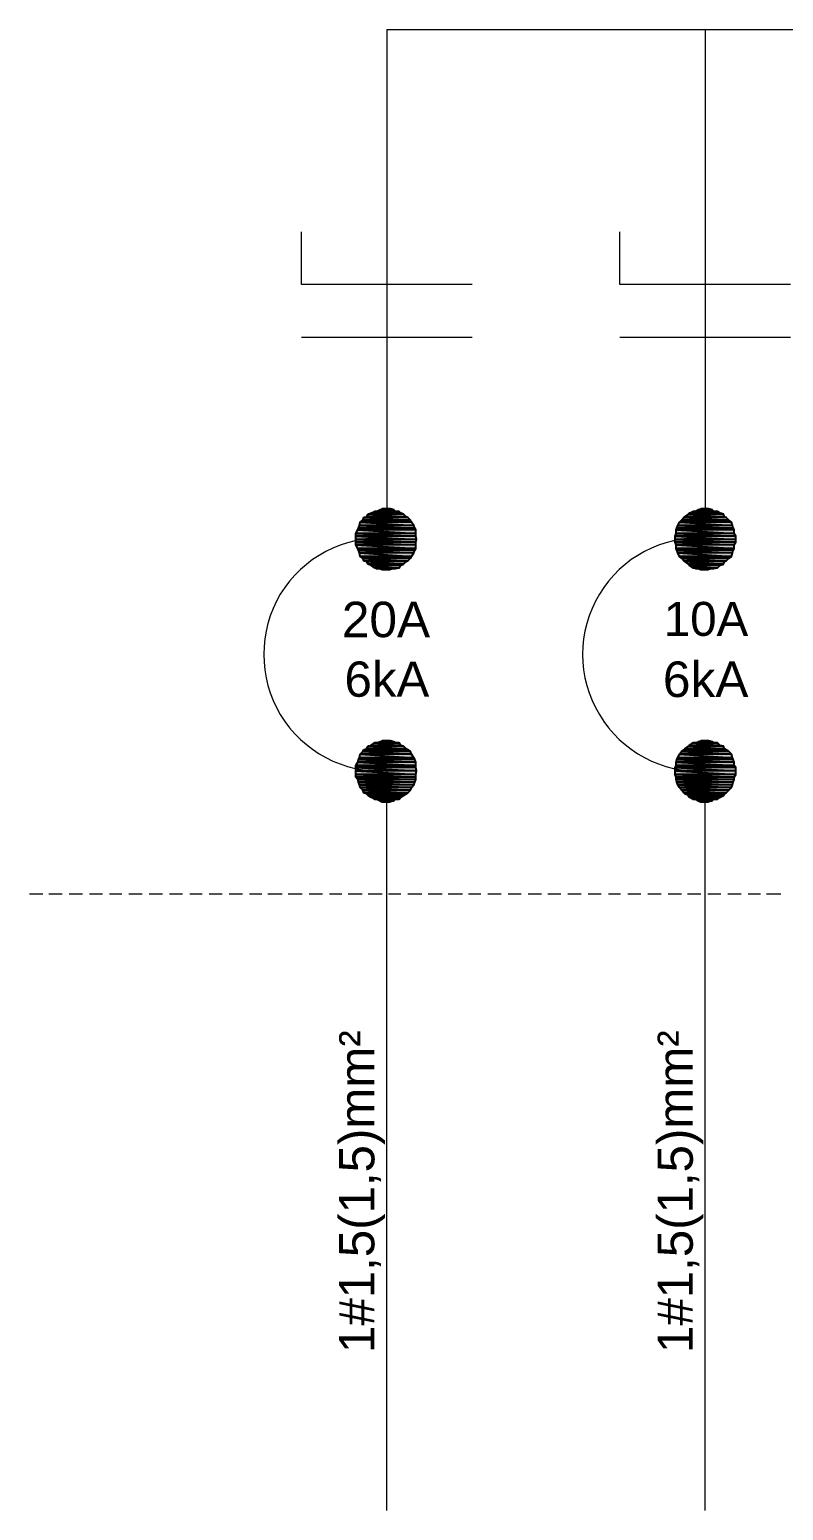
# Model space of a CAD drawing. Header units: millimetres. Extents: x 40 to 176, y -32 to 59.
# Drawn here: x 128.384 to 130.778, y 37.075 to 41.78 of the extents above; entities that cross this region are included whole.
import ezdxf

# ---------------------------------------------------------------- set-up
doc = ezdxf.new("R2010")
doc.units = ezdxf.units.MM
doc.layers.add('13 - Diagrama unifilar', color=7, linetype='Continuous', lineweight=30)
doc.styles.add('Arial0', font='arial.ttf', dxfattribs={"height": 3.14658})

msp = doc.modelspace()

# ---------------------------------------------------------------- hatches: boundary and pattern name
at = {"layer": '13 - Diagrama unifilar', "true_color": 0x000007}
h = msp.add_hatch(color=7, dxfattribs=at)
h.paths.add_polyline_path([(129.5851, 40.2291), (129.4454, 40.2291), (129.5935, 40.2208)])
h.paths.add_polyline_path([(129.4454, 40.2291), (129.5935, 40.2208), (129.4426, 40.2208)])
h = msp.add_hatch(color=7, dxfattribs=at)
h.paths.add_polyline_path([(129.5795, 40.2319), (129.4538, 40.2319), (129.5851, 40.2291)])
h.paths.add_polyline_path([(129.4538, 40.2319), (129.5851, 40.2291), (129.4454, 40.2291)])
h = msp.add_hatch(color=7, dxfattribs=at)
h.paths.add_polyline_path([(129.5711, 40.2403), (129.4594, 40.2403), (129.5795, 40.2319)])
h.paths.add_polyline_path([(129.4594, 40.2403), (129.5795, 40.2319), (129.4538, 40.2319)])
h = msp.add_hatch(color=7, dxfattribs=at)
h.paths.add_polyline_path([(129.5627, 40.2431), (129.4678, 40.2431), (129.5711, 40.2403)])
h.paths.add_polyline_path([(129.4678, 40.2431), (129.5711, 40.2403), (129.4594, 40.2403)])
h = msp.add_hatch(color=7, dxfattribs=at)
h.paths.add_polyline_path([(129.5571, 40.2487), (129.4789, 40.2487), (129.5627, 40.2431)])
h.paths.add_polyline_path([(129.4789, 40.2487), (129.5627, 40.2431), (129.4678, 40.2431)])
h = msp.add_hatch(color=7, dxfattribs=at)
h.paths.add_polyline_path([(129.5404, 40.2543), (129.4957, 40.2543), (129.546, 40.2487)])
h.paths.add_polyline_path([(129.4957, 40.2543), (129.546, 40.2487), (129.4845, 40.2487)])
h = msp.add_hatch(color=7, dxfattribs=at)
h.paths.add_polyline_path([(129.5292, 40.2571), (129.5041, 40.2571), (129.5404, 40.2543)])
h.paths.add_polyline_path([(129.5041, 40.2571), (129.5404, 40.2543), (129.4957, 40.2543)])
h = msp.add_hatch(color=7, dxfattribs=at)
h.paths.add_polyline_path([(130.5963, 40.2291), (130.4622, 40.2291), (130.6047, 40.2208)])
h.paths.add_polyline_path([(130.4622, 40.2291), (130.6047, 40.2208), (130.4539, 40.2208)])
h = msp.add_hatch(color=7, dxfattribs=at)
h.paths.add_polyline_path([(130.5907, 40.2319), (130.465, 40.2319), (130.5963, 40.2291)])
h.paths.add_polyline_path([(130.465, 40.2319), (130.5963, 40.2291), (130.4622, 40.2291)])
h = msp.add_hatch(color=7, dxfattribs=at)
h.paths.add_polyline_path([(130.588, 40.2403), (130.4762, 40.2403), (130.5907, 40.2319)])
h.paths.add_polyline_path([(130.4762, 40.2403), (130.5907, 40.2319), (130.465, 40.2319)])
h = msp.add_hatch(color=7, dxfattribs=at)
h.paths.add_polyline_path([(130.5768, 40.2431), (130.479, 40.2431), (130.588, 40.2403)])
h.paths.add_polyline_path([(130.479, 40.2431), (130.588, 40.2403), (130.4762, 40.2403)])
h = msp.add_hatch(color=7, dxfattribs=at)
h.paths.add_polyline_path([(130.5684, 40.2487), (130.4902, 40.2487), (130.5768, 40.2431)])
h.paths.add_polyline_path([(130.4902, 40.2487), (130.5768, 40.2431), (130.479, 40.2431)])
h = msp.add_hatch(color=7, dxfattribs=at)
h.paths.add_polyline_path([(130.5516, 40.2543), (130.5069, 40.2543), (130.5572, 40.2487)])
h.paths.add_polyline_path([(130.5069, 40.2543), (130.5572, 40.2487), (130.4986, 40.2487)])
h = msp.add_hatch(color=7, dxfattribs=at)
h.paths.add_polyline_path([(130.5405, 40.2571), (130.5153, 40.2571), (130.5516, 40.2543)])
h.paths.add_polyline_path([(130.5153, 40.2571), (130.5516, 40.2543), (130.5069, 40.2543)])
h = msp.add_hatch(color=7, dxfattribs=at)
h.paths.add_polyline_path([(129.6102, 40.19), (129.4259, 40.19), (129.6102, 40.1789)])
h.paths.add_polyline_path([(129.4259, 40.19), (129.6102, 40.1789), (129.4203, 40.1789)])
h = msp.add_hatch(color=7, dxfattribs=at)
h.paths.add_polyline_path([(129.6102, 40.1789), (129.4203, 40.1789), (129.6102, 40.1705)])
h.paths.add_polyline_path([(129.4203, 40.1789), (129.6102, 40.1705), (129.4203, 40.1705)])
h = msp.add_hatch(color=7, dxfattribs=at)
h.paths.add_polyline_path([(129.6074, 40.1956), (129.4286, 40.1956), (129.6102, 40.19)])
h.paths.add_polyline_path([(129.4286, 40.1956), (129.6102, 40.19), (129.4259, 40.19)])
h = msp.add_hatch(color=7, dxfattribs=at)
h.paths.add_polyline_path([(129.6046, 40.204), (129.4314, 40.204), (129.6074, 40.1956)])
h.paths.add_polyline_path([(129.4314, 40.204), (129.6074, 40.1956), (129.4286, 40.1956)])
h = msp.add_hatch(color=7, dxfattribs=at)
h.paths.add_polyline_path([(129.5963, 40.2152), (129.4342, 40.2152), (129.6046, 40.204)])
h.paths.add_polyline_path([(129.4342, 40.2152), (129.6046, 40.204), (129.4314, 40.204)])
h = msp.add_hatch(color=7, dxfattribs=at)
h.paths.add_polyline_path([(129.5935, 40.2208), (129.4426, 40.2208), (129.5963, 40.2152)])
h.paths.add_polyline_path([(129.4426, 40.2208), (129.5963, 40.2152), (129.4342, 40.2152)])
h = msp.add_hatch(color=7, dxfattribs=at)
h.paths.add_polyline_path([(130.6215, 40.1789), (130.4371, 40.1789), (130.6271, 40.1705)])
h.paths.add_polyline_path([(130.4371, 40.1789), (130.6271, 40.1705), (130.4343, 40.1705)])
h = msp.add_hatch(color=7, dxfattribs=at)
h.paths.add_polyline_path([(130.6187, 40.1956), (130.4399, 40.1956), (130.6215, 40.19)])
h.paths.add_polyline_path([(130.4399, 40.1956), (130.6215, 40.19), (130.4371, 40.19)])
h = msp.add_hatch(color=7, dxfattribs=at)
h.paths.add_polyline_path([(130.6215, 40.19), (130.4371, 40.19), (130.6215, 40.1789)])
h.paths.add_polyline_path([(130.4371, 40.19), (130.6215, 40.1789), (130.4371, 40.1789)])
h = msp.add_hatch(color=7, dxfattribs=at)
h.paths.add_polyline_path([(130.6159, 40.204), (130.4427, 40.204), (130.6187, 40.1956)])
h.paths.add_polyline_path([(130.4427, 40.204), (130.6187, 40.1956), (130.4399, 40.1956)])
h = msp.add_hatch(color=7, dxfattribs=at)
h.paths.add_polyline_path([(130.6131, 40.2152), (130.4483, 40.2152), (130.6159, 40.204)])
h.paths.add_polyline_path([(130.4483, 40.2152), (130.6159, 40.204), (130.4427, 40.204)])
h = msp.add_hatch(color=7, dxfattribs=at)
h.paths.add_polyline_path([(130.6047, 40.2208), (130.4539, 40.2208), (130.6131, 40.2152)])
h.paths.add_polyline_path([(130.4539, 40.2208), (130.6131, 40.2152), (130.4483, 40.2152)])
h = msp.add_hatch(color=7, dxfattribs=at)
h.paths.add_polyline_path([(129.6102, 40.1705), (129.4203, 40.1705), (129.613, 40.1593)])
h.paths.add_polyline_path([(129.4203, 40.1705), (129.613, 40.1593), (129.4203, 40.1593)])
h = msp.add_hatch(color=7, dxfattribs=at)
h.paths.add_polyline_path([(129.613, 40.1593), (129.4203, 40.1593), (129.6102, 40.1509)])
h.paths.add_polyline_path([(129.4203, 40.1593), (129.6102, 40.1509), (129.4203, 40.1509)])
h = msp.add_hatch(color=7, dxfattribs=at)
h.paths.add_polyline_path([(129.6102, 40.1509), (129.4203, 40.1509), (129.6102, 40.1425)])
h.paths.add_polyline_path([(129.4203, 40.1509), (129.6102, 40.1425), (129.4203, 40.1425)])
h = msp.add_hatch(color=7, dxfattribs=at)
h.paths.add_polyline_path([(129.6102, 40.1425), (129.4203, 40.1425), (129.6102, 40.1314)])
h.paths.add_polyline_path([(129.4203, 40.1425), (129.6102, 40.1314), (129.4259, 40.1314)])
h = msp.add_hatch(color=7, dxfattribs=at)
h.paths.add_polyline_path([(129.6102, 40.1314), (129.4259, 40.1314), (129.6074, 40.1258)])
h.paths.add_polyline_path([(129.4259, 40.1314), (129.6074, 40.1258), (129.4286, 40.1258)])
h = msp.add_hatch(color=7, dxfattribs=at)
h.paths.add_polyline_path([(130.6271, 40.1705), (130.4343, 40.1705), (130.6271, 40.1593)])
h.paths.add_polyline_path([(130.4343, 40.1705), (130.6271, 40.1593), (130.4343, 40.1593)])
h = msp.add_hatch(color=7, dxfattribs=at)
h.paths.add_polyline_path([(130.6271, 40.1593), (130.4343, 40.1593), (130.6271, 40.1509)])
h.paths.add_polyline_path([(130.4343, 40.1593), (130.6271, 40.1509), (130.4343, 40.1509)])
h = msp.add_hatch(color=7, dxfattribs=at)
h.paths.add_polyline_path([(130.6271, 40.1509), (130.4343, 40.1509), (130.6215, 40.1425)])
h.paths.add_polyline_path([(130.4343, 40.1509), (130.6215, 40.1425), (130.4371, 40.1425)])
h = msp.add_hatch(color=7, dxfattribs=at)
h.paths.add_polyline_path([(130.6215, 40.1425), (130.4371, 40.1425), (130.6215, 40.1314)])
h.paths.add_polyline_path([(130.4371, 40.1425), (130.6215, 40.1314), (130.4371, 40.1314)])
h = msp.add_hatch(color=7, dxfattribs=at)
h.paths.add_polyline_path([(130.6215, 40.1314), (130.4371, 40.1314), (130.6187, 40.1258)])
h.paths.add_polyline_path([(130.4371, 40.1314), (130.6187, 40.1258), (130.4399, 40.1258)])
h = msp.add_hatch(color=7, dxfattribs=at)
h.paths.add_polyline_path([(129.6074, 40.1258), (129.4286, 40.1258), (129.6046, 40.1174)])
h.paths.add_polyline_path([(129.4286, 40.1258), (129.6046, 40.1174), (129.4314, 40.1174)])
h = msp.add_hatch(color=7, dxfattribs=at)
h.paths.add_polyline_path([(129.6046, 40.1174), (129.4314, 40.1174), (129.5963, 40.1062)])
h.paths.add_polyline_path([(129.4314, 40.1174), (129.5963, 40.1062), (129.4342, 40.1062)])
h = msp.add_hatch(color=7, dxfattribs=at)
h.paths.add_polyline_path([(129.5963, 40.1062), (129.4342, 40.1062), (129.5935, 40.1006)])
h.paths.add_polyline_path([(129.4342, 40.1062), (129.5935, 40.1006), (129.4426, 40.1006)])
h = msp.add_hatch(color=7, dxfattribs=at)
h.paths.add_polyline_path([(129.5935, 40.1006), (129.4426, 40.1006), (129.5851, 40.0923)])
h.paths.add_polyline_path([(129.4426, 40.1006), (129.5851, 40.0923), (129.4454, 40.0923)])
h = msp.add_hatch(color=7, dxfattribs=at)
h.paths.add_polyline_path([(129.5851, 40.0923), (129.4454, 40.0923), (129.5795, 40.0895)])
h.paths.add_polyline_path([(129.4454, 40.0923), (129.5795, 40.0895), (129.4538, 40.0895)])
h = msp.add_hatch(color=7, dxfattribs=at)
h.paths.add_polyline_path([(129.5795, 40.0895), (129.4538, 40.0895), (129.5711, 40.0811)])
h.paths.add_polyline_path([(129.4538, 40.0895), (129.5711, 40.0811), (129.4594, 40.0811)])
h = msp.add_hatch(color=7, dxfattribs=at)
h.paths.add_polyline_path([(129.5711, 40.0811), (129.4594, 40.0811), (129.5627, 40.0783)])
h.paths.add_polyline_path([(129.4594, 40.0811), (129.5627, 40.0783), (129.4678, 40.0783)])
h = msp.add_hatch(color=7, dxfattribs=at)
h.paths.add_polyline_path([(130.6187, 40.1258), (130.4399, 40.1258), (130.6159, 40.1174)])
h.paths.add_polyline_path([(130.4399, 40.1258), (130.6159, 40.1174), (130.4427, 40.1174)])
h = msp.add_hatch(color=7, dxfattribs=at)
h.paths.add_polyline_path([(130.6159, 40.1174), (130.4427, 40.1174), (130.6131, 40.1062)])
h.paths.add_polyline_path([(130.4427, 40.1174), (130.6131, 40.1062), (130.4483, 40.1062)])
h = msp.add_hatch(color=7, dxfattribs=at)
h.paths.add_polyline_path([(130.6131, 40.1062), (130.4483, 40.1062), (130.6047, 40.1006)])
h.paths.add_polyline_path([(130.4483, 40.1062), (130.6047, 40.1006), (130.4539, 40.1006)])
h = msp.add_hatch(color=7, dxfattribs=at)
h.paths.add_polyline_path([(130.6047, 40.1006), (130.4539, 40.1006), (130.5963, 40.0923)])
h.paths.add_polyline_path([(130.4539, 40.1006), (130.5963, 40.0923), (130.4622, 40.0923)])
h = msp.add_hatch(color=7, dxfattribs=at)
h.paths.add_polyline_path([(130.5963, 40.0923), (130.4622, 40.0923), (130.5907, 40.0895)])
h.paths.add_polyline_path([(130.4622, 40.0923), (130.5907, 40.0895), (130.465, 40.0895)])
h = msp.add_hatch(color=7, dxfattribs=at)
h.paths.add_polyline_path([(130.5907, 40.0895), (130.465, 40.0895), (130.588, 40.0811)])
h.paths.add_polyline_path([(130.465, 40.0895), (130.588, 40.0811), (130.4762, 40.0811)])
h = msp.add_hatch(color=7, dxfattribs=at)
h.paths.add_polyline_path([(130.588, 40.0811), (130.4762, 40.0811), (130.5768, 40.0783)])
h.paths.add_polyline_path([(130.4762, 40.0811), (130.5768, 40.0783), (130.479, 40.0783)])
h = msp.add_hatch(color=7, dxfattribs=at)
h.paths.add_polyline_path([(129.5627, 40.0783), (129.4678, 40.0783), (129.5571, 40.0699)])
h.paths.add_polyline_path([(129.4678, 40.0783), (129.5571, 40.0699), (129.4789, 40.0699)])
h = msp.add_hatch(color=7, dxfattribs=at)
h.paths.add_polyline_path([(129.5571, 40.0699), (129.4789, 40.0699), (129.546, 40.0671)])
h.paths.add_polyline_path([(129.4789, 40.0699), (129.546, 40.0671), (129.4845, 40.0671)])
h = msp.add_hatch(color=7, dxfattribs=at)
h.paths.add_polyline_path([(129.4957, 40.0671), (129.5041, 40.0643), (129.5292, 40.0643)])
h.paths.add_polyline_path([(129.5041, 40.0643), (129.5292, 40.0643), (129.5208, 40.0643)])
for points in [[(129.4957, 40.0671), (129.5404, 40.0671), (129.5292, 40.0643)], [(130.5069, 40.0671), (130.5516, 40.0671), (130.5405, 40.0643)], [(129.4957, 39.3296), (129.5404, 39.3296), (129.5292, 39.3268)], [(130.5069, 39.3296), (130.5516, 39.3296), (130.5405, 39.3268)]]:
    msp.add_hatch(color=7, dxfattribs=at).paths.add_polyline_path(points)
h = msp.add_hatch(color=7, dxfattribs=at)
h.paths.add_polyline_path([(130.5768, 40.0783), (130.479, 40.0783), (130.5684, 40.0699)])
h.paths.add_polyline_path([(130.479, 40.0783), (130.5684, 40.0699), (130.4902, 40.0699)])
h = msp.add_hatch(color=7, dxfattribs=at)
h.paths.add_polyline_path([(130.5684, 40.0699), (130.4902, 40.0699), (130.5572, 40.0671)])
h.paths.add_polyline_path([(130.4902, 40.0699), (130.5572, 40.0671), (130.4986, 40.0671)])
h = msp.add_hatch(color=7, dxfattribs=at)
h.paths.add_polyline_path([(130.5069, 40.0671), (130.5153, 40.0643), (130.5405, 40.0643)])
h.paths.add_polyline_path([(130.5153, 40.0643), (130.5405, 40.0643), (130.5321, 40.0643)])
h = msp.add_hatch(color=7, dxfattribs=at)
h.paths.add_polyline_path([(129.5404, 39.5168), (129.4957, 39.5168), (129.546, 39.514)])
h.paths.add_polyline_path([(129.4957, 39.5168), (129.546, 39.514), (129.4845, 39.514)])
h = msp.add_hatch(color=7, dxfattribs=at)
h.paths.add_polyline_path([(129.5292, 39.5196), (129.5041, 39.5196), (129.5404, 39.5168)])
h.paths.add_polyline_path([(129.5041, 39.5196), (129.5404, 39.5168), (129.4957, 39.5168)])
h = msp.add_hatch(color=7, dxfattribs=at)
h.paths.add_polyline_path([(130.5516, 39.5168), (130.5069, 39.5168), (130.5572, 39.514)])
h.paths.add_polyline_path([(130.5069, 39.5168), (130.5572, 39.514), (130.4986, 39.514)])
h = msp.add_hatch(color=7, dxfattribs=at)
h.paths.add_polyline_path([(130.5405, 39.5196), (130.5153, 39.5196), (130.5516, 39.5168)])
h.paths.add_polyline_path([(130.5153, 39.5196), (130.5516, 39.5168), (130.5069, 39.5168)])
h = msp.add_hatch(color=7, dxfattribs=at)
h.paths.add_polyline_path([(129.5963, 39.4777), (129.4342, 39.4777), (129.6046, 39.4665)])
h.paths.add_polyline_path([(129.4342, 39.4777), (129.6046, 39.4665), (129.4314, 39.4665)])
h = msp.add_hatch(color=7, dxfattribs=at)
h.paths.add_polyline_path([(129.5935, 39.4861), (129.4426, 39.4861), (129.5963, 39.4777)])
h.paths.add_polyline_path([(129.4426, 39.4861), (129.5963, 39.4777), (129.4342, 39.4777)])
h = msp.add_hatch(color=7, dxfattribs=at)
h.paths.add_polyline_path([(129.5851, 39.4917), (129.4454, 39.4917), (129.5935, 39.4861)])
h.paths.add_polyline_path([(129.4454, 39.4917), (129.5935, 39.4861), (129.4426, 39.4861)])
h = msp.add_hatch(color=7, dxfattribs=at)
h.paths.add_polyline_path([(129.5795, 39.4945), (129.4538, 39.4945), (129.5851, 39.4917)])
h.paths.add_polyline_path([(129.4538, 39.4945), (129.5851, 39.4917), (129.4454, 39.4917)])
h = msp.add_hatch(color=7, dxfattribs=at)
h.paths.add_polyline_path([(129.5711, 39.5028), (129.4594, 39.5028), (129.5795, 39.4945)])
h.paths.add_polyline_path([(129.4594, 39.5028), (129.5795, 39.4945), (129.4538, 39.4945)])
h = msp.add_hatch(color=7, dxfattribs=at)
h.paths.add_polyline_path([(129.5627, 39.5056), (129.4678, 39.5056), (129.5711, 39.5028)])
h.paths.add_polyline_path([(129.4678, 39.5056), (129.5711, 39.5028), (129.4594, 39.5028)])
h = msp.add_hatch(color=7, dxfattribs=at)
h.paths.add_polyline_path([(129.5571, 39.514), (129.4789, 39.514), (129.5627, 39.5056)])
h.paths.add_polyline_path([(129.4789, 39.514), (129.5627, 39.5056), (129.4678, 39.5056)])
h = msp.add_hatch(color=7, dxfattribs=at)
h.paths.add_polyline_path([(130.6131, 39.4777), (130.4483, 39.4777), (130.6159, 39.4665)])
h.paths.add_polyline_path([(130.4483, 39.4777), (130.6159, 39.4665), (130.4427, 39.4665)])
h = msp.add_hatch(color=7, dxfattribs=at)
h.paths.add_polyline_path([(130.6047, 39.4861), (130.4539, 39.4861), (130.6131, 39.4777)])
h.paths.add_polyline_path([(130.4539, 39.4861), (130.6131, 39.4777), (130.4483, 39.4777)])
h = msp.add_hatch(color=7, dxfattribs=at)
h.paths.add_polyline_path([(130.5963, 39.4917), (130.4622, 39.4917), (130.6047, 39.4861)])
h.paths.add_polyline_path([(130.4622, 39.4917), (130.6047, 39.4861), (130.4539, 39.4861)])
h = msp.add_hatch(color=7, dxfattribs=at)
h.paths.add_polyline_path([(130.5907, 39.4945), (130.465, 39.4945), (130.5963, 39.4917)])
h.paths.add_polyline_path([(130.465, 39.4945), (130.5963, 39.4917), (130.4622, 39.4917)])
h = msp.add_hatch(color=7, dxfattribs=at)
h.paths.add_polyline_path([(130.588, 39.5028), (130.4762, 39.5028), (130.5907, 39.4945)])
h.paths.add_polyline_path([(130.4762, 39.5028), (130.5907, 39.4945), (130.465, 39.4945)])
h = msp.add_hatch(color=7, dxfattribs=at)
h.paths.add_polyline_path([(130.5768, 39.5056), (130.479, 39.5056), (130.588, 39.5028)])
h.paths.add_polyline_path([(130.479, 39.5056), (130.588, 39.5028), (130.4762, 39.5028)])
h = msp.add_hatch(color=7, dxfattribs=at)
h.paths.add_polyline_path([(130.5684, 39.514), (130.4902, 39.514), (130.5768, 39.5056)])
h.paths.add_polyline_path([(130.4902, 39.514), (130.5768, 39.5056), (130.479, 39.5056)])
h = msp.add_hatch(color=7, dxfattribs=at)
h.paths.add_polyline_path([(129.6102, 39.4525), (129.4259, 39.4525), (129.6102, 39.4414)])
h.paths.add_polyline_path([(129.4259, 39.4525), (129.6102, 39.4414), (129.4203, 39.4414)])
h = msp.add_hatch(color=7, dxfattribs=at)
h.paths.add_polyline_path([(129.6102, 39.4414), (129.4203, 39.4414), (129.6102, 39.4358)])
h.paths.add_polyline_path([(129.4203, 39.4414), (129.6102, 39.4358), (129.4203, 39.4358)])
h = msp.add_hatch(color=7, dxfattribs=at)
h.paths.add_polyline_path([(129.6102, 39.4358), (129.4203, 39.4358), (129.613, 39.4246)])
h.paths.add_polyline_path([(129.4203, 39.4358), (129.613, 39.4246), (129.4203, 39.4246)])
h = msp.add_hatch(color=7, dxfattribs=at)
h.paths.add_polyline_path([(129.613, 39.4246), (129.4203, 39.4246), (129.6102, 39.4134)])
h.paths.add_polyline_path([(129.4203, 39.4246), (129.6102, 39.4134), (129.4203, 39.4134)])
h = msp.add_hatch(color=7, dxfattribs=at)
h.paths.add_polyline_path([(129.6074, 39.4609), (129.4286, 39.4609), (129.6102, 39.4525)])
h.paths.add_polyline_path([(129.4286, 39.4609), (129.6102, 39.4525), (129.4259, 39.4525)])
h = msp.add_hatch(color=7, dxfattribs=at)
h.paths.add_polyline_path([(129.6046, 39.4665), (129.4314, 39.4665), (129.6074, 39.4609)])
h.paths.add_polyline_path([(129.4314, 39.4665), (129.6074, 39.4609), (129.4286, 39.4609)])
h = msp.add_hatch(color=7, dxfattribs=at)
h.paths.add_polyline_path([(130.6215, 39.4414), (130.4371, 39.4414), (130.6271, 39.4358)])
h.paths.add_polyline_path([(130.4371, 39.4414), (130.6271, 39.4358), (130.4343, 39.4358)])
h = msp.add_hatch(color=7, dxfattribs=at)
h.paths.add_polyline_path([(130.6271, 39.4358), (130.4343, 39.4358), (130.6271, 39.4246)])
h.paths.add_polyline_path([(130.4343, 39.4358), (130.6271, 39.4246), (130.4343, 39.4246)])
h = msp.add_hatch(color=7, dxfattribs=at)
h.paths.add_polyline_path([(130.6271, 39.4246), (130.4343, 39.4246), (130.6271, 39.4134)])
h.paths.add_polyline_path([(130.4343, 39.4246), (130.6271, 39.4134), (130.4343, 39.4134)])
h = msp.add_hatch(color=7, dxfattribs=at)
h.paths.add_polyline_path([(130.6187, 39.4609), (130.4399, 39.4609), (130.6215, 39.4525)])
h.paths.add_polyline_path([(130.4399, 39.4609), (130.6215, 39.4525), (130.4371, 39.4525)])
h = msp.add_hatch(color=7, dxfattribs=at)
h.paths.add_polyline_path([(130.6215, 39.4525), (130.4371, 39.4525), (130.6215, 39.4414)])
h.paths.add_polyline_path([(130.4371, 39.4525), (130.6215, 39.4414), (130.4371, 39.4414)])
h = msp.add_hatch(color=7, dxfattribs=at)
h.paths.add_polyline_path([(130.6159, 39.4665), (130.4427, 39.4665), (130.6187, 39.4609)])
h.paths.add_polyline_path([(130.4427, 39.4665), (130.6187, 39.4609), (130.4399, 39.4609)])
h = msp.add_hatch(color=7, dxfattribs=at)
h.paths.add_polyline_path([(129.6102, 39.4134), (129.4203, 39.4134), (129.6102, 39.4051)])
h.paths.add_polyline_path([(129.4203, 39.4134), (129.6102, 39.4051), (129.4203, 39.4051)])
h = msp.add_hatch(color=7, dxfattribs=at)
h.paths.add_polyline_path([(129.6102, 39.4051), (129.4203, 39.4051), (129.6102, 39.3967)])
h.paths.add_polyline_path([(129.4203, 39.4051), (129.6102, 39.3967), (129.4259, 39.3967)])
h = msp.add_hatch(color=7, dxfattribs=at)
h.paths.add_polyline_path([(129.6102, 39.3967), (129.4259, 39.3967), (129.6074, 39.3883)])
h.paths.add_polyline_path([(129.4259, 39.3967), (129.6074, 39.3883), (129.4286, 39.3883)])
h = msp.add_hatch(color=7, dxfattribs=at)
h.paths.add_polyline_path([(129.6074, 39.3883), (129.4286, 39.3883), (129.6046, 39.3799)])
h.paths.add_polyline_path([(129.4286, 39.3883), (129.6046, 39.3799), (129.4314, 39.3799)])
h = msp.add_hatch(color=7, dxfattribs=at)
h.paths.add_polyline_path([(129.6046, 39.3799), (129.4314, 39.3799), (129.5963, 39.3715)])
h.paths.add_polyline_path([(129.4314, 39.3799), (129.5963, 39.3715), (129.4342, 39.3715)])
h = msp.add_hatch(color=7, dxfattribs=at)
h.paths.add_polyline_path([(130.6271, 39.4134), (130.4343, 39.4134), (130.6215, 39.4051)])
h.paths.add_polyline_path([(130.4343, 39.4134), (130.6215, 39.4051), (130.4371, 39.4051)])
h = msp.add_hatch(color=7, dxfattribs=at)
h.paths.add_polyline_path([(130.6215, 39.4051), (130.4371, 39.4051), (130.6215, 39.3967)])
h.paths.add_polyline_path([(130.4371, 39.4051), (130.6215, 39.3967), (130.4371, 39.3967)])
h = msp.add_hatch(color=7, dxfattribs=at)
h.paths.add_polyline_path([(130.6215, 39.3967), (130.4371, 39.3967), (130.6187, 39.3883)])
h.paths.add_polyline_path([(130.4371, 39.3967), (130.6187, 39.3883), (130.4399, 39.3883)])
h = msp.add_hatch(color=7, dxfattribs=at)
h.paths.add_polyline_path([(130.6187, 39.3883), (130.4399, 39.3883), (130.6159, 39.3799)])
h.paths.add_polyline_path([(130.4399, 39.3883), (130.6159, 39.3799), (130.4427, 39.3799)])
h = msp.add_hatch(color=7, dxfattribs=at)
h.paths.add_polyline_path([(130.6159, 39.3799), (130.4427, 39.3799), (130.6131, 39.3715)])
h.paths.add_polyline_path([(130.4427, 39.3799), (130.6131, 39.3715), (130.4483, 39.3715)])
h = msp.add_hatch(color=7, dxfattribs=at)
h.paths.add_polyline_path([(129.5963, 39.3715), (129.4342, 39.3715), (129.5935, 39.3632)])
h.paths.add_polyline_path([(129.4342, 39.3715), (129.5935, 39.3632), (129.4426, 39.3632)])
h = msp.add_hatch(color=7, dxfattribs=at)
h.paths.add_polyline_path([(129.5935, 39.3632), (129.4426, 39.3632), (129.5851, 39.3548)])
h.paths.add_polyline_path([(129.4426, 39.3632), (129.5851, 39.3548), (129.4454, 39.3548)])
h = msp.add_hatch(color=7, dxfattribs=at)
h.paths.add_polyline_path([(129.5851, 39.3548), (129.4454, 39.3548), (129.5795, 39.352)])
h.paths.add_polyline_path([(129.4454, 39.3548), (129.5795, 39.352), (129.4538, 39.352)])
h = msp.add_hatch(color=7, dxfattribs=at)
h.paths.add_polyline_path([(129.5795, 39.352), (129.4538, 39.352), (129.5711, 39.3464)])
h.paths.add_polyline_path([(129.4538, 39.352), (129.5711, 39.3464), (129.4594, 39.3464)])
h = msp.add_hatch(color=7, dxfattribs=at)
h.paths.add_polyline_path([(129.5711, 39.3464), (129.4594, 39.3464), (129.5627, 39.3408)])
h.paths.add_polyline_path([(129.4594, 39.3464), (129.5627, 39.3408), (129.4678, 39.3408)])
h = msp.add_hatch(color=7, dxfattribs=at)
h.paths.add_polyline_path([(129.5627, 39.3408), (129.4678, 39.3408), (129.5571, 39.3352)])
h.paths.add_polyline_path([(129.4678, 39.3408), (129.5571, 39.3352), (129.4789, 39.3352)])
h = msp.add_hatch(color=7, dxfattribs=at)
h.paths.add_polyline_path([(129.546, 39.3352), (129.4845, 39.3352), (129.5404, 39.3296)])
h.paths.add_polyline_path([(129.4845, 39.3352), (129.5404, 39.3296), (129.4957, 39.3296)])
h = msp.add_hatch(color=7, dxfattribs=at)
h.paths.add_polyline_path([(129.4957, 39.3296), (129.5041, 39.3268), (129.5292, 39.3268)])
h.paths.add_polyline_path([(129.5041, 39.3268), (129.5292, 39.3268), (129.5208, 39.3268)])
h = msp.add_hatch(color=7, dxfattribs=at)
h.paths.add_polyline_path([(130.6131, 39.3715), (130.4483, 39.3715), (130.6047, 39.3632)])
h.paths.add_polyline_path([(130.4483, 39.3715), (130.6047, 39.3632), (130.4539, 39.3632)])
h = msp.add_hatch(color=7, dxfattribs=at)
h.paths.add_polyline_path([(130.6047, 39.3632), (130.4539, 39.3632), (130.5963, 39.3548)])
h.paths.add_polyline_path([(130.4539, 39.3632), (130.5963, 39.3548), (130.4622, 39.3548)])
h = msp.add_hatch(color=7, dxfattribs=at)
h.paths.add_polyline_path([(130.5963, 39.3548), (130.4622, 39.3548), (130.5907, 39.352)])
h.paths.add_polyline_path([(130.4622, 39.3548), (130.5907, 39.352), (130.465, 39.352)])
h = msp.add_hatch(color=7, dxfattribs=at)
h.paths.add_polyline_path([(130.5907, 39.352), (130.465, 39.352), (130.588, 39.3464)])
h.paths.add_polyline_path([(130.465, 39.352), (130.588, 39.3464), (130.4762, 39.3464)])
h = msp.add_hatch(color=7, dxfattribs=at)
h.paths.add_polyline_path([(130.588, 39.3464), (130.4762, 39.3464), (130.5768, 39.3408)])
h.paths.add_polyline_path([(130.4762, 39.3464), (130.5768, 39.3408), (130.479, 39.3408)])
h = msp.add_hatch(color=7, dxfattribs=at)
h.paths.add_polyline_path([(130.5768, 39.3408), (130.479, 39.3408), (130.5684, 39.3352)])
h.paths.add_polyline_path([(130.479, 39.3408), (130.5684, 39.3352), (130.4902, 39.3352)])
h = msp.add_hatch(color=7, dxfattribs=at)
h.paths.add_polyline_path([(130.5572, 39.3352), (130.4986, 39.3352), (130.5516, 39.3296)])
h.paths.add_polyline_path([(130.4986, 39.3352), (130.5516, 39.3296), (130.5069, 39.3296)])
h = msp.add_hatch(color=7, dxfattribs=at)
h.paths.add_polyline_path([(130.5069, 39.3296), (130.5153, 39.3268), (130.5405, 39.3268)])
h.paths.add_polyline_path([(130.5153, 39.3268), (130.5405, 39.3268), (130.5321, 39.3268)])

# ---------------------------------------------------------------- linework, layer by layer
at = {"layer": '13 - Diagrama unifilar', "color": 7, "linetype": 'Continuous', "lineweight": 9, "true_color": 0x000007}
for points in [[(129.518, 41.7795), (129.518, 40.1593), (129.518, 40.1593)], [(129.518, 41.7795), (136.6052, 41.7795), (136.6052, 41.7795)], [(130.5293, 41.7795), (130.5293, 40.1593), (130.5293, 40.1593)], [(129.789, 40.9694), (129.518, 40.9694), (129.2471, 40.9694), (129.2471, 41.137)], [(130.8003, 40.9694), (130.5293, 40.9694), (130.2583, 40.9694), (130.2583, 41.137)], [(129.789, 40.8018), (129.518, 40.8018), (129.2471, 40.8018)], [(130.8003, 40.8018), (130.5293, 40.8018), (130.2583, 40.8018)], [(129.518, 37.0753), (129.518, 39.4246), (129.518, 39.4246)], [(130.5293, 37.0753), (130.5293, 39.4246), (130.5293, 39.4246)]]:
    msp.add_lwpolyline(points, dxfattribs=at)
at = {"layer": '13 - Diagrama unifilar', "color": 7, "linetype": 'Continuous', "lineweight": -2, "true_color": 0x000007}
for points in [[(129.4454, 40.2291), (129.5935, 40.2208), (129.4426, 40.2208)], [(129.4538, 40.2319), (129.5851, 40.2291), (129.4454, 40.2291)], [(129.5851, 40.2291), (129.4454, 40.2291), (129.5935, 40.2208)], [(129.4594, 40.2403), (129.5795, 40.2319), (129.4538, 40.2319)], [(129.5795, 40.2319), (129.4538, 40.2319), (129.5851, 40.2291)], [(129.4678, 40.2431), (129.5711, 40.2403), (129.4594, 40.2403)], [(129.5711, 40.2403), (129.4594, 40.2403), (129.5795, 40.2319)], [(129.4789, 40.2487), (129.5627, 40.2431), (129.4678, 40.2431)], [(129.5627, 40.2431), (129.4678, 40.2431), (129.5711, 40.2403)], [(129.4845, 40.2487), (129.5571, 40.2487), (129.4789, 40.2487)], [(129.5571, 40.2487), (129.4789, 40.2487), (129.5627, 40.2431)], [(129.4957, 40.2543), (129.546, 40.2487), (129.4845, 40.2487)], [(129.546, 40.2487), (129.4845, 40.2487), (129.5571, 40.2487)], [(129.5041, 40.2571), (129.5404, 40.2543), (129.4957, 40.2543)], [(129.5404, 40.2543), (129.4957, 40.2543), (129.546, 40.2487)], [(129.5208, 40.2571), (129.5292, 40.2571), (129.5041, 40.2571)], [(129.5292, 40.2571), (129.5041, 40.2571), (129.5404, 40.2543)], [(130.4622, 40.2291), (130.6047, 40.2208), (130.4539, 40.2208)], [(130.465, 40.2319), (130.5963, 40.2291), (130.4622, 40.2291)], [(130.5963, 40.2291), (130.4622, 40.2291), (130.6047, 40.2208)], [(130.4762, 40.2403), (130.5907, 40.2319), (130.465, 40.2319)], [(130.5907, 40.2319), (130.465, 40.2319), (130.5963, 40.2291)], [(130.479, 40.2431), (130.588, 40.2403), (130.4762, 40.2403)], [(130.588, 40.2403), (130.4762, 40.2403), (130.5907, 40.2319)], [(130.4902, 40.2487), (130.5768, 40.2431), (130.479, 40.2431)], [(130.5768, 40.2431), (130.479, 40.2431), (130.588, 40.2403)], [(130.4986, 40.2487), (130.5684, 40.2487), (130.4902, 40.2487)], [(130.5684, 40.2487), (130.4902, 40.2487), (130.5768, 40.2431)], [(130.5069, 40.2543), (130.5572, 40.2487), (130.4986, 40.2487)], [(130.5572, 40.2487), (130.4986, 40.2487), (130.5684, 40.2487)], [(130.5153, 40.2571), (130.5516, 40.2543), (130.5069, 40.2543)], [(130.5516, 40.2543), (130.5069, 40.2543), (130.5572, 40.2487)], [(130.5321, 40.2571), (130.5405, 40.2571), (130.5153, 40.2571)], [(130.5405, 40.2571), (130.5153, 40.2571), (130.5516, 40.2543)], [(129.4259, 40.19), (129.6102, 40.1789), (129.4203, 40.1789)], [(129.6102, 40.1789), (129.4203, 40.1789), (129.6102, 40.1705)], [(129.4203, 40.1789), (129.6102, 40.1705), (129.4203, 40.1705)], [(129.4286, 40.1956), (129.6102, 40.19), (129.4259, 40.19)], [(129.6102, 40.19), (129.4259, 40.19), (129.6102, 40.1789)], [(129.4314, 40.204), (129.6074, 40.1956), (129.4286, 40.1956)], [(129.6074, 40.1956), (129.4286, 40.1956), (129.6102, 40.19)], [(129.4342, 40.2152), (129.6046, 40.204), (129.4314, 40.204)], [(129.6046, 40.204), (129.4314, 40.204), (129.6074, 40.1956)], [(129.4426, 40.2208), (129.5963, 40.2152), (129.4342, 40.2152)], [(129.5963, 40.2152), (129.4342, 40.2152), (129.6046, 40.204)], [(129.5935, 40.2208), (129.4426, 40.2208), (129.5963, 40.2152)], [(130.4371, 40.1789), (130.6271, 40.1705), (130.4343, 40.1705)], [(130.4399, 40.1956), (130.6215, 40.19), (130.4371, 40.19)], [(130.6215, 40.19), (130.4371, 40.19), (130.6215, 40.1789)], [(130.4371, 40.19), (130.6215, 40.1789), (130.4371, 40.1789)], [(130.6215, 40.1789), (130.4371, 40.1789), (130.6271, 40.1705)], [(130.4427, 40.204), (130.6187, 40.1956), (130.4399, 40.1956)], [(130.6187, 40.1956), (130.4399, 40.1956), (130.6215, 40.19)], [(130.4483, 40.2152), (130.6159, 40.204), (130.4427, 40.204)], [(130.6159, 40.204), (130.4427, 40.204), (130.6187, 40.1956)], [(130.4539, 40.2208), (130.6131, 40.2152), (130.4483, 40.2152)], [(130.6131, 40.2152), (130.4483, 40.2152), (130.6159, 40.204)], [(130.6047, 40.2208), (130.4539, 40.2208), (130.6131, 40.2152)], [(129.6102, 40.1705), (129.4203, 40.1705), (129.613, 40.1593)], [(129.4203, 40.1705), (129.613, 40.1593), (129.4203, 40.1593)], [(129.613, 40.1593), (129.4203, 40.1593), (129.6102, 40.1509)], [(129.4203, 40.1593), (129.6102, 40.1509), (129.4203, 40.1509)], [(129.6102, 40.1509), (129.4203, 40.1509), (129.6102, 40.1425)], [(129.4203, 40.1509), (129.6102, 40.1425), (129.4203, 40.1425)], [(129.6102, 40.1425), (129.4203, 40.1425), (129.6102, 40.1314)], [(129.4203, 40.1425), (129.6102, 40.1314), (129.4259, 40.1314)], [(129.6102, 40.1314), (129.4259, 40.1314), (129.6074, 40.1258)], [(129.4259, 40.1314), (129.6074, 40.1258), (129.4286, 40.1258)], [(130.6271, 40.1705), (130.4343, 40.1705), (130.6271, 40.1593)], [(130.4343, 40.1705), (130.6271, 40.1593), (130.4343, 40.1593)], [(130.6271, 40.1593), (130.4343, 40.1593), (130.6271, 40.1509)], [(130.4343, 40.1593), (130.6271, 40.1509), (130.4343, 40.1509)], [(130.6271, 40.1509), (130.4343, 40.1509), (130.6215, 40.1425)], [(130.4343, 40.1509), (130.6215, 40.1425), (130.4371, 40.1425)], [(130.6215, 40.1425), (130.4371, 40.1425), (130.6215, 40.1314)], [(130.4371, 40.1425), (130.6215, 40.1314), (130.4371, 40.1314)], [(130.6215, 40.1314), (130.4371, 40.1314), (130.6187, 40.1258)], [(130.4371, 40.1314), (130.6187, 40.1258), (130.4399, 40.1258)], [(129.6074, 40.1258), (129.4286, 40.1258), (129.6046, 40.1174)], [(129.4286, 40.1258), (129.6046, 40.1174), (129.4314, 40.1174)], [(129.6046, 40.1174), (129.4314, 40.1174), (129.5963, 40.1062)], [(129.4314, 40.1174), (129.5963, 40.1062), (129.4342, 40.1062)], [(129.5963, 40.1062), (129.4342, 40.1062), (129.5935, 40.1006)], [(129.4342, 40.1062), (129.5935, 40.1006), (129.4426, 40.1006)], [(129.5935, 40.1006), (129.4426, 40.1006), (129.5851, 40.0923)], [(129.4426, 40.1006), (129.5851, 40.0923), (129.4454, 40.0923)], [(129.5851, 40.0923), (129.4454, 40.0923), (129.5795, 40.0895)], [(129.4454, 40.0923), (129.5795, 40.0895), (129.4538, 40.0895)], [(129.5795, 40.0895), (129.4538, 40.0895), (129.5711, 40.0811)], [(129.4538, 40.0895), (129.5711, 40.0811), (129.4594, 40.0811)], [(129.5711, 40.0811), (129.4594, 40.0811), (129.5627, 40.0783)], [(129.4594, 40.0811), (129.5627, 40.0783), (129.4678, 40.0783)], [(130.6187, 40.1258), (130.4399, 40.1258), (130.6159, 40.1174)], [(130.4399, 40.1258), (130.6159, 40.1174), (130.4427, 40.1174)], [(130.6159, 40.1174), (130.4427, 40.1174), (130.6131, 40.1062)], [(130.4427, 40.1174), (130.6131, 40.1062), (130.4483, 40.1062)], [(130.6131, 40.1062), (130.4483, 40.1062), (130.6047, 40.1006)], [(130.4483, 40.1062), (130.6047, 40.1006), (130.4539, 40.1006)], [(130.6047, 40.1006), (130.4539, 40.1006), (130.5963, 40.0923)], [(130.4539, 40.1006), (130.5963, 40.0923), (130.4622, 40.0923)], [(130.5963, 40.0923), (130.4622, 40.0923), (130.5907, 40.0895)], [(130.4622, 40.0923), (130.5907, 40.0895), (130.465, 40.0895)], [(130.5907, 40.0895), (130.465, 40.0895), (130.588, 40.0811)], [(130.465, 40.0895), (130.588, 40.0811), (130.4762, 40.0811)], [(130.588, 40.0811), (130.4762, 40.0811), (130.5768, 40.0783)], [(130.4762, 40.0811), (130.5768, 40.0783), (130.479, 40.0783)], [(129.5627, 40.0783), (129.4678, 40.0783), (129.5571, 40.0699)], [(129.4678, 40.0783), (129.5571, 40.0699), (129.4789, 40.0699)], [(129.5571, 40.0699), (129.4789, 40.0699), (129.546, 40.0671)], [(129.4789, 40.0699), (129.546, 40.0671), (129.4845, 40.0671)], [(129.546, 40.0671), (129.4845, 40.0671), (129.5404, 40.0671)], [(129.4845, 40.0671), (129.5404, 40.0671), (129.4957, 40.0671)], [(129.4957, 40.0671), (129.5041, 40.0643), (129.5292, 40.0643)], [(129.4957, 40.0671), (129.5404, 40.0671), (129.5292, 40.0643)], [(129.5041, 40.0643), (129.5292, 40.0643), (129.5208, 40.0643)], [(130.5768, 40.0783), (130.479, 40.0783), (130.5684, 40.0699)], [(130.479, 40.0783), (130.5684, 40.0699), (130.4902, 40.0699)], [(130.5684, 40.0699), (130.4902, 40.0699), (130.5572, 40.0671)], [(130.4902, 40.0699), (130.5572, 40.0671), (130.4986, 40.0671)], [(130.5572, 40.0671), (130.4986, 40.0671), (130.5516, 40.0671)], [(130.4986, 40.0671), (130.5516, 40.0671), (130.5069, 40.0671)], [(130.5069, 40.0671), (130.5153, 40.0643), (130.5405, 40.0643)], [(130.5069, 40.0671), (130.5516, 40.0671), (130.5405, 40.0643)], [(130.5153, 40.0643), (130.5405, 40.0643), (130.5321, 40.0643)], [(129.4957, 39.5168), (129.546, 39.514), (129.4845, 39.514)], [(129.5041, 39.5196), (129.5404, 39.5168), (129.4957, 39.5168)], [(129.5404, 39.5168), (129.4957, 39.5168), (129.546, 39.514)], [(129.5208, 39.5196), (129.5292, 39.5196), (129.5041, 39.5196)], [(129.5292, 39.5196), (129.5041, 39.5196), (129.5404, 39.5168)], [(130.5069, 39.5168), (130.5572, 39.514), (130.4986, 39.514)], [(130.5153, 39.5196), (130.5516, 39.5168), (130.5069, 39.5168)], [(130.5516, 39.5168), (130.5069, 39.5168), (130.5572, 39.514)], [(130.5321, 39.5196), (130.5405, 39.5196), (130.5153, 39.5196)], [(130.5405, 39.5196), (130.5153, 39.5196), (130.5516, 39.5168)], [(129.4342, 39.4777), (129.6046, 39.4665), (129.4314, 39.4665)], [(129.4426, 39.4861), (129.5963, 39.4777), (129.4342, 39.4777)], [(129.5963, 39.4777), (129.4342, 39.4777), (129.6046, 39.4665)], [(129.4454, 39.4917), (129.5935, 39.4861), (129.4426, 39.4861)], [(129.5935, 39.4861), (129.4426, 39.4861), (129.5963, 39.4777)], [(129.4538, 39.4945), (129.5851, 39.4917), (129.4454, 39.4917)], [(129.5851, 39.4917), (129.4454, 39.4917), (129.5935, 39.4861)], [(129.4594, 39.5028), (129.5795, 39.4945), (129.4538, 39.4945)], [(129.5795, 39.4945), (129.4538, 39.4945), (129.5851, 39.4917)], [(129.4678, 39.5056), (129.5711, 39.5028), (129.4594, 39.5028)], [(129.5711, 39.5028), (129.4594, 39.5028), (129.5795, 39.4945)], [(129.4789, 39.514), (129.5627, 39.5056), (129.4678, 39.5056)], [(129.5627, 39.5056), (129.4678, 39.5056), (129.5711, 39.5028)], [(129.4845, 39.514), (129.5571, 39.514), (129.4789, 39.514)], [(129.5571, 39.514), (129.4789, 39.514), (129.5627, 39.5056)], [(129.546, 39.514), (129.4845, 39.514), (129.5571, 39.514)], [(130.4483, 39.4777), (130.6159, 39.4665), (130.4427, 39.4665)], [(130.4539, 39.4861), (130.6131, 39.4777), (130.4483, 39.4777)], [(130.6131, 39.4777), (130.4483, 39.4777), (130.6159, 39.4665)], [(130.4622, 39.4917), (130.6047, 39.4861), (130.4539, 39.4861)], [(130.6047, 39.4861), (130.4539, 39.4861), (130.6131, 39.4777)], [(130.465, 39.4945), (130.5963, 39.4917), (130.4622, 39.4917)], [(130.5963, 39.4917), (130.4622, 39.4917), (130.6047, 39.4861)], [(130.4762, 39.5028), (130.5907, 39.4945), (130.465, 39.4945)], [(130.5907, 39.4945), (130.465, 39.4945), (130.5963, 39.4917)], [(130.479, 39.5056), (130.588, 39.5028), (130.4762, 39.5028)], [(130.588, 39.5028), (130.4762, 39.5028), (130.5907, 39.4945)], [(130.4902, 39.514), (130.5768, 39.5056), (130.479, 39.5056)], [(130.5768, 39.5056), (130.479, 39.5056), (130.588, 39.5028)], [(130.4986, 39.514), (130.5684, 39.514), (130.4902, 39.514)], [(130.5684, 39.514), (130.4902, 39.514), (130.5768, 39.5056)], [(130.5572, 39.514), (130.4986, 39.514), (130.5684, 39.514)], [(129.4259, 39.4525), (129.6102, 39.4414), (129.4203, 39.4414)], [(129.6102, 39.4414), (129.4203, 39.4414), (129.6102, 39.4358)], [(129.4203, 39.4414), (129.6102, 39.4358), (129.4203, 39.4358)], [(129.6102, 39.4358), (129.4203, 39.4358), (129.613, 39.4246)], [(129.4203, 39.4358), (129.613, 39.4246), (129.4203, 39.4246)], [(129.613, 39.4246), (129.4203, 39.4246), (129.6102, 39.4134)], [(129.4203, 39.4246), (129.6102, 39.4134), (129.4203, 39.4134)], [(129.4286, 39.4609), (129.6102, 39.4525), (129.4259, 39.4525)], [(129.6102, 39.4525), (129.4259, 39.4525), (129.6102, 39.4414)], [(129.4314, 39.4665), (129.6074, 39.4609), (129.4286, 39.4609)], [(129.6074, 39.4609), (129.4286, 39.4609), (129.6102, 39.4525)], [(129.6046, 39.4665), (129.4314, 39.4665), (129.6074, 39.4609)], [(130.4371, 39.4414), (130.6271, 39.4358), (130.4343, 39.4358)], [(130.6271, 39.4358), (130.4343, 39.4358), (130.6271, 39.4246)], [(130.4343, 39.4358), (130.6271, 39.4246), (130.4343, 39.4246)], [(130.6271, 39.4246), (130.4343, 39.4246), (130.6271, 39.4134)], [(130.4343, 39.4246), (130.6271, 39.4134), (130.4343, 39.4134)], [(130.4399, 39.4609), (130.6215, 39.4525), (130.4371, 39.4525)], [(130.6215, 39.4525), (130.4371, 39.4525), (130.6215, 39.4414)], [(130.4371, 39.4525), (130.6215, 39.4414), (130.4371, 39.4414)], [(130.6215, 39.4414), (130.4371, 39.4414), (130.6271, 39.4358)], [(130.4427, 39.4665), (130.6187, 39.4609), (130.4399, 39.4609)], [(130.6187, 39.4609), (130.4399, 39.4609), (130.6215, 39.4525)], [(130.6159, 39.4665), (130.4427, 39.4665), (130.6187, 39.4609)], [(129.6102, 39.4134), (129.4203, 39.4134), (129.6102, 39.4051)], [(129.4203, 39.4134), (129.6102, 39.4051), (129.4203, 39.4051)], [(129.6102, 39.4051), (129.4203, 39.4051), (129.6102, 39.3967)], [(129.4203, 39.4051), (129.6102, 39.3967), (129.4259, 39.3967)], [(129.6102, 39.3967), (129.4259, 39.3967), (129.6074, 39.3883)], [(129.4259, 39.3967), (129.6074, 39.3883), (129.4286, 39.3883)], [(129.6074, 39.3883), (129.4286, 39.3883), (129.6046, 39.3799)], [(129.4286, 39.3883), (129.6046, 39.3799), (129.4314, 39.3799)], [(129.6046, 39.3799), (129.4314, 39.3799), (129.5963, 39.3715)], [(129.4314, 39.3799), (129.5963, 39.3715), (129.4342, 39.3715)], [(130.6271, 39.4134), (130.4343, 39.4134), (130.6215, 39.4051)], [(130.4343, 39.4134), (130.6215, 39.4051), (130.4371, 39.4051)], [(130.6215, 39.4051), (130.4371, 39.4051), (130.6215, 39.3967)], [(130.4371, 39.4051), (130.6215, 39.3967), (130.4371, 39.3967)], [(130.6215, 39.3967), (130.4371, 39.3967), (130.6187, 39.3883)], [(130.4371, 39.3967), (130.6187, 39.3883), (130.4399, 39.3883)], [(130.6187, 39.3883), (130.4399, 39.3883), (130.6159, 39.3799)], [(130.4399, 39.3883), (130.6159, 39.3799), (130.4427, 39.3799)], [(130.6159, 39.3799), (130.4427, 39.3799), (130.6131, 39.3715)], [(130.4427, 39.3799), (130.6131, 39.3715), (130.4483, 39.3715)], [(129.5963, 39.3715), (129.4342, 39.3715), (129.5935, 39.3632)], [(129.4342, 39.3715), (129.5935, 39.3632), (129.4426, 39.3632)], [(129.5935, 39.3632), (129.4426, 39.3632), (129.5851, 39.3548)], [(129.4426, 39.3632), (129.5851, 39.3548), (129.4454, 39.3548)], [(129.5851, 39.3548), (129.4454, 39.3548), (129.5795, 39.352)], [(129.4454, 39.3548), (129.5795, 39.352), (129.4538, 39.352)], [(129.5795, 39.352), (129.4538, 39.352), (129.5711, 39.3464)], [(129.4538, 39.352), (129.5711, 39.3464), (129.4594, 39.3464)], [(129.5711, 39.3464), (129.4594, 39.3464), (129.5627, 39.3408)], [(129.4594, 39.3464), (129.5627, 39.3408), (129.4678, 39.3408)], [(129.5627, 39.3408), (129.4678, 39.3408), (129.5571, 39.3352)], [(129.4678, 39.3408), (129.5571, 39.3352), (129.4789, 39.3352)], [(129.5571, 39.3352), (129.4789, 39.3352), (129.546, 39.3352)], [(129.4789, 39.3352), (129.546, 39.3352), (129.4845, 39.3352)], [(129.546, 39.3352), (129.4845, 39.3352), (129.5404, 39.3296)], [(129.4845, 39.3352), (129.5404, 39.3296), (129.4957, 39.3296)], [(129.4957, 39.3296), (129.5041, 39.3268), (129.5292, 39.3268)], [(129.4957, 39.3296), (129.5404, 39.3296), (129.5292, 39.3268)], [(130.6131, 39.3715), (130.4483, 39.3715), (130.6047, 39.3632)], [(130.4483, 39.3715), (130.6047, 39.3632), (130.4539, 39.3632)], [(130.6047, 39.3632), (130.4539, 39.3632), (130.5963, 39.3548)], [(130.4539, 39.3632), (130.5963, 39.3548), (130.4622, 39.3548)], [(130.5963, 39.3548), (130.4622, 39.3548), (130.5907, 39.352)], [(130.4622, 39.3548), (130.5907, 39.352), (130.465, 39.352)], [(130.5907, 39.352), (130.465, 39.352), (130.588, 39.3464)], [(130.465, 39.352), (130.588, 39.3464), (130.4762, 39.3464)], [(130.588, 39.3464), (130.4762, 39.3464), (130.5768, 39.3408)], [(130.4762, 39.3464), (130.5768, 39.3408), (130.479, 39.3408)], [(130.5768, 39.3408), (130.479, 39.3408), (130.5684, 39.3352)], [(130.479, 39.3408), (130.5684, 39.3352), (130.4902, 39.3352)], [(130.5684, 39.3352), (130.4902, 39.3352), (130.5572, 39.3352)], [(130.4902, 39.3352), (130.5572, 39.3352), (130.4986, 39.3352)], [(130.5572, 39.3352), (130.4986, 39.3352), (130.5516, 39.3296)], [(130.4986, 39.3352), (130.5516, 39.3296), (130.5069, 39.3296)], [(130.5069, 39.3296), (130.5153, 39.3268), (130.5405, 39.3268)], [(130.5069, 39.3296), (130.5516, 39.3296), (130.5405, 39.3268)], [(129.5041, 39.3268), (129.5292, 39.3268), (129.5208, 39.3268)], [(130.5153, 39.3268), (130.5405, 39.3268), (130.5321, 39.3268)]]:
    msp.add_lwpolyline(points, close=True, dxfattribs=at)
at = {"layer": '13 - Diagrama unifilar', "color": 6, "linetype": 'Continuous', "lineweight": 9, "true_color": 0x000006}
for points in [[(128.3839, 39.0335), (128.4258, 39.0335), (128.4258, 39.0335)], [(128.4453, 39.0335), (128.4872, 39.0335), (128.4872, 39.0335)], [(128.5096, 39.0335), (128.5515, 39.0335), (128.5515, 39.0335)], [(128.5738, 39.0335), (128.6157, 39.0335), (128.6157, 39.0335)], [(128.6381, 39.0335), (128.6772, 39.0335), (128.6772, 39.0335)], [(128.6995, 39.0335), (128.7414, 39.0335), (128.7414, 39.0335)], [(128.7638, 39.0335), (128.8057, 39.0335), (128.8057, 39.0335)], [(128.828, 39.0335), (128.8699, 39.0335), (128.8699, 39.0335)], [(128.8923, 39.0335), (128.9314, 39.0335), (128.9314, 39.0335)], [(128.9537, 39.0335), (128.9957, 39.0335), (128.9957, 39.0335)], [(129.018, 39.0335), (129.0599, 39.0335), (129.0599, 39.0335)], [(129.0822, 39.0335), (129.1214, 39.0335), (129.1214, 39.0335)], [(129.1409, 39.0335), (129.1856, 39.0335), (129.1856, 39.0335)], [(129.2052, 39.0335), (129.2499, 39.0335), (129.2499, 39.0335)], [(129.2722, 39.0335), (129.3141, 39.0335), (129.3141, 39.0335)], [(129.3365, 39.0335), (129.3756, 39.0335), (129.3756, 39.0335)], [(129.3951, 39.0335), (129.4398, 39.0335), (129.4398, 39.0335)], [(129.4594, 39.0335), (129.5041, 39.0335), (129.5041, 39.0335)], [(129.5236, 39.0335), (129.5627, 39.0335), (129.5627, 39.0335)], [(129.5851, 39.0335), (129.6298, 39.0335), (129.6298, 39.0335)], [(129.6493, 39.0335), (129.694, 39.0335), (129.694, 39.0335)], [(129.7136, 39.0335), (129.7583, 39.0335), (129.7583, 39.0335)], [(129.7778, 39.0335), (129.8169, 39.0335), (129.8169, 39.0335)], [(129.8393, 39.0335), (129.8812, 39.0335), (129.8812, 39.0335)], [(129.9035, 39.0335), (129.9454, 39.0335), (129.9454, 39.0335)], [(129.9678, 39.0335), (130.0097, 39.0335), (130.0097, 39.0335)], [(130.0293, 39.0335), (130.0712, 39.0335), (130.0712, 39.0335)], [(130.0935, 39.0335), (130.1354, 39.0335), (130.1354, 39.0335)], [(130.1578, 39.0335), (130.1997, 39.0335), (130.1997, 39.0335)], [(130.222, 39.0335), (130.2611, 39.0335), (130.2611, 39.0335)], [(130.2835, 39.0335), (130.3254, 39.0335), (130.3254, 39.0335)], [(130.3477, 39.0335), (130.3896, 39.0335), (130.3896, 39.0335)], [(130.412, 39.0335), (130.4539, 39.0335), (130.4539, 39.0335)], [(130.4734, 39.0335), (130.5153, 39.0335), (130.5153, 39.0335)], [(130.5377, 39.0335), (130.5796, 39.0335), (130.5796, 39.0335)], [(130.6019, 39.0335), (130.6438, 39.0335), (130.6438, 39.0335)], [(130.6662, 39.0335), (130.7053, 39.0335), (130.7053, 39.0335)], [(130.7248, 39.0335), (130.7695, 39.0335), (130.7695, 39.0335)]]:
    msp.add_lwpolyline(points, dxfattribs=at)
at = {"layer": '13 - Diagrama unifilar', "color": 7, "linetype": 'Continuous', "lineweight": 9, "true_color": 0x000007}
for points in [[(129.518, 40.1649), (129.3812, 40.1705), (129.2527, 40.1034), (129.18, 39.9861), (129.18, 39.9861), (129.1102, 39.8688), (129.1102, 39.7207), (129.18, 39.6034), (129.18, 39.6034), (129.2527, 39.4861), (129.3812, 39.4162), (129.518, 39.4246)], [(130.5293, 40.1649), (130.3924, 40.1705), (130.2639, 40.1034), (130.1941, 39.9861), (130.1941, 39.9861), (130.1214, 39.8688), (130.1214, 39.7207), (130.1941, 39.6034), (130.1941, 39.6034), (130.2639, 39.4861), (130.3924, 39.4162), (130.5293, 39.4246)]]:
    msp.add_open_spline(points, degree=3, knots=[0, 0, 0, 0, 0.083333, 0.083333, 0.083333, 0.083334, 0.166667, 0.166667, 0.166667, 0.166668, 1, 1, 1, 1], dxfattribs=at)

# ---------------------------------------------------------------- texts
at = {"layer": '13 - Diagrama unifilar', "color": 7, "true_color": 0x000007, "style": 'Arial0'}
for s, height, p in [('20A', 0.11275, (129.3756, 39.8493)), ('10A', 0.10797, (130.398, 39.8535)), ('6kA', 0.11194, (129.3839, 39.6601)), ('6kA', 0.11292, (130.3952, 39.6592))]:
    msp.add_text(s, height=height, dxfattribs=at).set_placement(p)
for p in [(129.4789, 37.5753), (130.4902, 37.5753)]:
    msp.add_text('1#1,5(1,5)mm²', height=0.11193, rotation=90, dxfattribs=at).set_placement(p)

doc.saveas('drawing.dxf')
